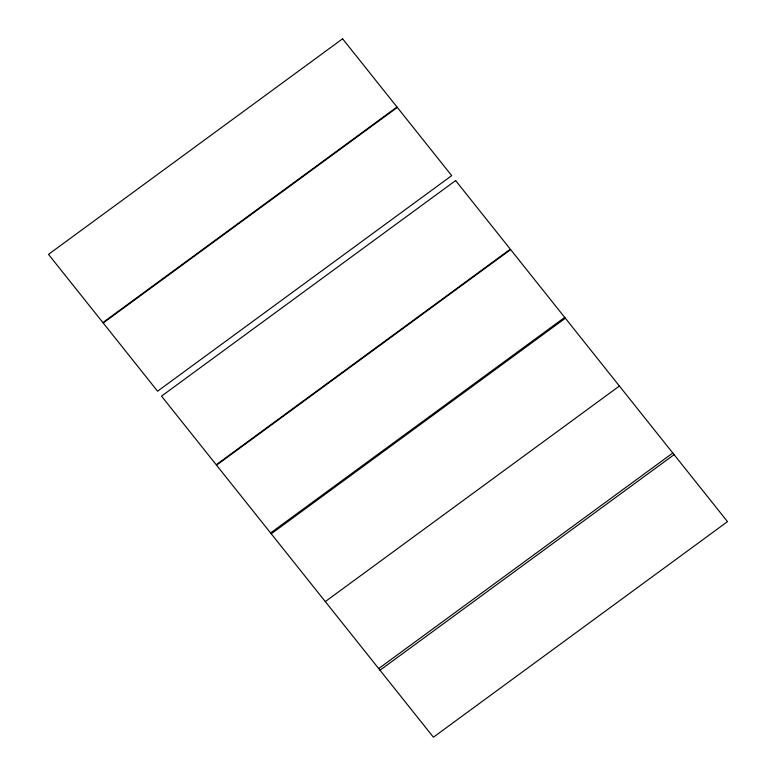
<?xml version="1.0" encoding="UTF-8"?>
<svg xmlns="http://www.w3.org/2000/svg" width="776" height="776" viewBox="0 0 776 776"><rect width="100%" height="100%" fill="white"/><g stroke="black" fill="none" stroke-linecap="round" stroke-linejoin="round"><path stroke-width="1.16" d="M102.878 322.583L396.982 107.01M103.198 322.991L397.312 107.427M270.591 532.976L564.695 317.403M271.241 533.791L565.355 318.228M325.29 601.594L619.403 386.031M378.688 668.572L672.802 453.009M379.998 670.221L674.111 454.649M342.604 38.8L48.5 254.363L157.576 391.201L451.69 175.638L342.604 38.8M455.619 180.566L161.515 396.138L216.213 464.756L510.327 249.193L455.619 180.566M510.647 249.6L216.543 465.173L433.396 737.2L727.5 521.637L510.647 249.6"/></g></svg>
